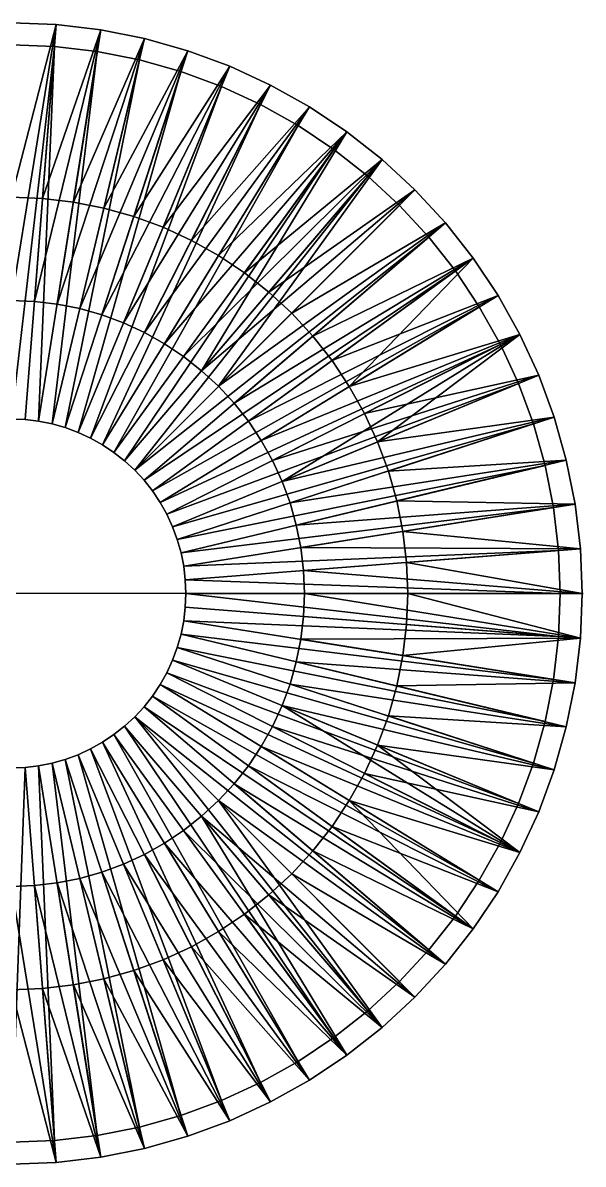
# Model space of a CAD drawing. Header units: inches. Extents: x 43.7 to 128, y -53.3 to 0.
# Drawn here: x 92.2 to 101.04, y -53.31 to -35.31 of the extents above; entities that cross this region are included whole.
import ezdxf

# ---------------------------------------------------------------- set-up
doc = ezdxf.new("R2010")
doc.units = ezdxf.units.IN
doc.header["$MEASUREMENT"] = 0
for name, color, linetype in [('TUBE2', 7, 'Continuous'), ('TUBE3', 7, 'Continuous'), ('TUBE4', 7, 'Continuous')]:
    doc.layers.add(name, color=color, linetype=linetype)

msp = doc.modelspace()

# ---------------------------------------------------------------- hatches: boundary and pattern name
at = {"layer": 'TUBE2', "extrusion": (0, 1, 0)}
h = msp.add_hatch(color=256, dxfattribs=at)
h.dxf.hatch_style = 1
h.paths.add_polyline_path([(-94.758, -1.614), (-94.758, 4.386), (-96.628, 5.02), (-96.628, 16.886), (-101.039, 16.886), (-101.039, 4.386), (-100.663, 4.386), (-100.663, -2.114), (-101.008, -2.114), (-101.008, -30.614), (-98.258, -30.614), (-98.258, -2.799)])
h.paths.add_polyline_path([(-82.991, 16.886), (-87.402, 16.886), (-87.402, 5.02), (-89.271, 4.386), (-89.271, -1.614), (-85.771, -2.799), (-85.771, -30.614), (-83.022, -30.614), (-83.022, -2.114), (-83.367, -2.114), (-83.367, 4.386), (-82.991, 4.386)])

# ---------------------------------------------------------------- linework, layer by layer
at = {"extrusion": (0, 1, 0), "elevation": -44.307}
msp.add_lwpolyline([(-96.628, 5.02), (-94.758, 4.386), (-94.758, -1.614), (-98.258, -2.799), (-98.258, -30.614), (-101.008, -30.614), (-101.008, -2.114), (-100.663, -2.114), (-100.663, 4.386), (-101.039, 4.386), (-101.039, 16.886), (-96.628, 16.886), (-96.628, 5.02)], dxfattribs=at)
at = {"layer": 'TUBE2', "extrusion": (0, 1, 0)}
for p, q in [((98.258, -44.307, -30.614), (85.771, -44.307, -30.614)), ((96.628, -44.307, 16.886), (87.402, -44.307, 16.886)), ((94.758, -44.307, 4.386), (89.271, -44.307, 4.386)), ((94.758, -44.307, -1.614), (89.271, -44.307, -1.614))]:
    msp.add_line(p, q, dxfattribs=at)

# ---------------------------------------------------------------- meshes
at = {"layer": 'TUBE2'}
mesh = msp.add_polyface(dxfattribs=at)
corners = [(92.701, -35.679, 6.386), (92.701, -35.679, -3.614), (92.022, -35.652, 6.386), (92.022, -35.652, -3.614), (93.376, -35.759, 6.386), (93.376, -35.759, -3.614), (94.042, -35.891, 6.386), (94.042, -35.891, -3.614), (94.696, -36.076, 6.386), (94.696, -36.076, -3.614), (95.334, -36.311, 6.386), (95.334, -36.311, -3.614), (92.022, -41.556, 4.386), (92.238, -41.565, 4.386), (92.452, -41.59, 4.386), (92.664, -41.632, 4.386), (92.872, -41.691, 4.386), (93.075, -41.766, 4.386), (93.271, -41.856, 4.386), (95.951, -36.596, 6.386), (93.459, -41.962, 4.386), (96.544, -36.928, 6.386), (93.639, -42.082, 4.386), (97.109, -37.305, 6.386), (93.808, -42.216, 4.386), (92.238, -41.565, -1.614), (92.022, -41.556, -1.614), (92.452, -41.59, -1.614), (92.664, -41.632, -1.614), (92.872, -41.691, -1.614), (93.075, -41.766, -1.614), (95.951, -36.596, -3.614), (93.271, -41.856, -1.614), (93.459, -41.962, -1.614), (93.639, -42.082, -1.614), (96.544, -36.928, -3.614), (93.808, -42.216, -1.614), (97.109, -37.305, -3.614)]
mesh.append_faces([[corners[k] for k in face] for face in [(0, 14, 4), (4, 15, 6), (6, 16, 8), (8, 17, 10), (10, 18, 19)]], dxfattribs={"vtx0": -1})
mesh.append_faces([[corners[k] for k in face] for face in [(0, 1, 2), (4, 5, 0), (6, 7, 4), (8, 9, 6), (10, 11, 8), (5, 27, 1), (7, 28, 5), (9, 29, 7), (11, 30, 9), (31, 32, 11)]], dxfattribs={"vtx1": -1})
mesh.append_faces([[corners[k] for k in face] for face in [(1, 3, 2), (5, 1, 0), (7, 5, 4), (9, 7, 6), (11, 9, 8), (12, 13, 0), (0, 2, 12), (0, 13, 14), (4, 14, 15), (6, 15, 16), (8, 16, 17), (10, 17, 18), (19, 18, 20), (21, 20, 22), (23, 22, 24), (1, 25, 26), (26, 3, 1), (27, 25, 1), (28, 27, 5), (29, 28, 7), (30, 29, 9), (32, 30, 11), (33, 32, 31), (34, 33, 35), (36, 34, 37)]], dxfattribs={"vtx2": -1})
mesh = msp.add_polyface(dxfattribs=at)
corners = [(95.951, -36.596, 6.386), (95.951, -36.596, -3.614), (95.334, -36.311, 6.386), (95.334, -36.311, -3.614), (96.544, -36.928, 6.386), (96.544, -36.928, -3.614), (97.109, -37.305, 6.386), (97.109, -37.305, -3.614), (97.643, -37.726, 6.386), (97.643, -37.726, -3.614), (98.142, -38.187, 6.386), (98.142, -38.187, -3.614), (98.603, -38.686, 6.386), (98.603, -38.686, -3.614), (99.024, -39.22, 6.386), (99.024, -39.22, -3.614), (99.401, -39.785, 6.386), (99.401, -39.785, -3.614), (99.733, -40.378, 6.386), (99.733, -40.378, -3.614), (100.018, -40.995, 6.386), (100.018, -40.995, -3.614), (93.459, -41.962, 4.386), (93.639, -42.082, 4.386), (93.808, -42.216, 4.386), (93.967, -42.362, 4.386), (94.114, -42.521, 4.386), (94.247, -42.69, 4.386), (94.367, -42.87, 4.386), (93.459, -41.962, -1.614), (93.639, -42.082, -1.614), (93.808, -42.216, -1.614), (93.967, -42.362, -1.614), (94.114, -42.521, -1.614), (94.247, -42.69, -1.614), (94.367, -42.87, -1.614)]
mesh.append_faces([[corners[k] for k in face] for face in [(0, 22, 4), (4, 23, 6), (6, 24, 8), (8, 25, 10)]], dxfattribs={"vtx0": -1})
mesh.append_faces([[corners[k] for k in face] for face in [(0, 1, 2), (4, 5, 0), (6, 7, 4), (8, 9, 6), (10, 11, 8), (12, 13, 10), (14, 15, 12), (16, 17, 14), (18, 19, 16), (20, 21, 18), (5, 29, 1), (7, 30, 5), (9, 31, 7), (11, 32, 9)]], dxfattribs={"vtx1": -1})
mesh.append_faces([[corners[k] for k in face] for face in [(1, 3, 2), (5, 1, 0), (7, 5, 4), (9, 7, 6), (11, 9, 8), (13, 11, 10), (15, 13, 12), (17, 15, 14), (19, 17, 16), (21, 19, 18), (8, 24, 25), (25, 26, 12), (12, 10, 25), (14, 12, 26), (16, 14, 27), (18, 16, 28), (32, 31, 9), (13, 33, 32), (32, 11, 13), (33, 13, 15), (34, 15, 17), (35, 17, 19)]], dxfattribs={"vtx2": -1})
mesh = msp.add_polyface(dxfattribs=at)
corners = [(100.253, -41.633, 6.386), (100.253, -41.633, -3.614), (100.018, -40.995, 6.386), (100.018, -40.995, -3.614), (100.438, -42.287, 6.386), (100.438, -42.287, -3.614), (100.57, -42.953, 6.386), (100.57, -42.953, -3.614), (100.65, -43.628, 6.386), (100.65, -43.628, -3.614), (100.677, -44.307, 6.386), (100.677, -44.307, -3.614), (94.114, -42.521, 4.386), (94.247, -42.69, 4.386), (99.024, -39.22, 6.386), (94.367, -42.87, 4.386), (99.401, -39.785, 6.386), (94.473, -43.058, 4.386), (99.733, -40.378, 6.386), (94.563, -43.255, 4.386), (94.638, -43.457, 4.386), (94.697, -43.665, 4.386), (94.739, -43.877, 4.386), (94.764, -44.091, 4.386), (94.773, -44.307, 4.386), (99.024, -39.22, -3.614), (94.247, -42.69, -1.614), (94.114, -42.521, -1.614), (99.401, -39.785, -3.614), (94.367, -42.87, -1.614), (99.733, -40.378, -3.614), (94.473, -43.058, -1.614), (94.563, -43.255, -1.614), (94.638, -43.457, -1.614), (94.697, -43.665, -1.614), (94.739, -43.877, -1.614), (94.764, -44.091, -1.614), (94.773, -44.307, -1.614)]
mesh.append_faces([[corners[k] for k in face] for face in [(0, 1, 2), (4, 5, 0), (6, 7, 4), (8, 9, 6), (10, 11, 8)]], dxfattribs={"vtx1": -1})
mesh.append_faces([[corners[k] for k in face] for face in [(1, 3, 2), (5, 1, 0), (7, 5, 4), (9, 7, 6), (11, 9, 8), (12, 13, 14), (13, 15, 16), (15, 17, 18), (17, 19, 2), (2, 18, 17), (19, 20, 0), (0, 2, 19), (20, 21, 4), (4, 0, 20), (21, 22, 6), (6, 4, 21), (22, 23, 8), (8, 6, 22), (23, 24, 10), (10, 8, 23), (25, 26, 27), (28, 29, 26), (30, 31, 29), (3, 32, 31), (31, 30, 3), (1, 33, 32), (32, 3, 1), (5, 34, 33), (33, 1, 5), (7, 35, 34), (34, 5, 7), (9, 36, 35), (35, 7, 9), (11, 37, 36), (36, 9, 11)]], dxfattribs={"vtx2": -1})
mesh = msp.add_polyface(dxfattribs=at)
corners = [(92.022, -41.556, 4.386), (92.022, -41.556, -1.614), (92.238, -41.565, 4.386), (92.238, -41.565, -1.614), (92.452, -41.59, 4.386), (92.452, -41.59, -1.614), (92.664, -41.632, 4.386), (92.664, -41.632, -1.614), (92.872, -41.691, 4.386), (92.872, -41.691, -1.614), (93.075, -41.766, 4.386), (93.075, -41.766, -1.614), (93.271, -41.856, 4.386), (93.271, -41.856, -1.614), (93.459, -41.962, 4.386), (93.459, -41.962, -1.614), (93.639, -42.082, 4.386), (93.639, -42.082, -1.614), (93.808, -42.216, 4.386), (93.808, -42.216, -1.614), (93.967, -42.362, 4.386), (93.967, -42.362, -1.614), (94.114, -42.521, 4.386), (94.114, -42.521, -1.614), (94.247, -42.69, 4.386), (94.247, -42.69, -1.614), (94.367, -42.87, 4.386), (94.367, -42.87, -1.614), (94.473, -43.058, 4.386), (94.473, -43.058, -1.614), (94.563, -43.255, 4.386), (94.563, -43.255, -1.614), (94.638, -43.457, 4.386), (94.638, -43.457, -1.614), (94.697, -43.665, 4.386), (94.697, -43.665, -1.614), (94.739, -43.877, 4.386), (94.739, -43.877, -1.614), (94.764, -44.091, 4.386), (94.764, -44.091, -1.614), (94.773, -44.307, 4.386), (94.773, -44.307, -1.614)]
mesh.append_faces([[corners[k] for k in face] for face in [(0, 1, 2), (2, 3, 4), (4, 5, 6), (6, 7, 8), (8, 9, 10), (10, 11, 12), (12, 13, 14), (14, 15, 16), (16, 17, 18), (18, 19, 20), (20, 21, 22), (22, 23, 24), (24, 25, 26), (26, 27, 28), (28, 29, 30), (30, 31, 32), (32, 33, 34), (34, 35, 36), (36, 37, 38), (38, 39, 40)]], dxfattribs={"vtx1": -1})
mesh.append_faces([[corners[k] for k in face] for face in [(1, 3, 2), (3, 5, 4), (5, 7, 6), (7, 9, 8), (9, 11, 10), (11, 13, 12), (13, 15, 14), (15, 17, 16), (17, 19, 18), (19, 21, 20), (21, 23, 22), (23, 25, 24), (25, 27, 26), (27, 29, 28), (29, 31, 30), (31, 33, 32), (33, 35, 34), (35, 37, 36), (37, 39, 38), (39, 41, 40)]], dxfattribs={"vtx2": -1})
mesh = msp.add_polyface(dxfattribs=at)
corners = [(94.773, -44.307, 4.386), (94.773, -44.307, -1.614), (94.764, -44.523, 4.386), (94.764, -44.523, -1.614), (94.739, -44.738, 4.386), (94.739, -44.738, -1.614), (94.697, -44.949, 4.386), (94.697, -44.949, -1.614), (94.638, -45.157, 4.386), (94.638, -45.157, -1.614), (94.563, -45.36, 4.386), (94.563, -45.36, -1.614), (94.473, -45.556, 4.386), (94.473, -45.556, -1.614), (94.367, -45.744, 4.386), (94.367, -45.744, -1.614), (94.247, -45.924, 4.386), (94.247, -45.924, -1.614), (94.114, -46.094, 4.386), (94.114, -46.094, -1.614), (93.967, -46.252, 4.386), (93.967, -46.252, -1.614), (93.808, -46.399, 4.386), (93.808, -46.399, -1.614), (93.639, -46.533, 4.386), (93.639, -46.533, -1.614), (93.459, -46.653, 4.386), (93.459, -46.653, -1.614), (93.271, -46.758, 4.386), (93.271, -46.758, -1.614), (93.075, -46.849, 4.386), (93.075, -46.849, -1.614), (92.872, -46.923, 4.386), (92.872, -46.923, -1.614), (92.664, -46.982, 4.386), (92.664, -46.982, -1.614), (92.452, -47.024, 4.386), (92.452, -47.024, -1.614), (92.238, -47.05, 4.386), (92.238, -47.05, -1.614), (92.022, -47.058, 4.386), (92.022, -47.058, -1.614)]
mesh.append_faces([[corners[k] for k in face] for face in [(0, 1, 2), (2, 3, 4), (4, 5, 6), (6, 7, 8), (8, 9, 10), (10, 11, 12), (12, 13, 14), (14, 15, 16), (16, 17, 18), (18, 19, 20), (20, 21, 22), (22, 23, 24), (24, 25, 26), (26, 27, 28), (28, 29, 30), (30, 31, 32), (32, 33, 34), (34, 35, 36), (36, 37, 38), (38, 39, 40)]], dxfattribs={"vtx1": -1})
mesh.append_faces([[corners[k] for k in face] for face in [(1, 3, 2), (3, 5, 4), (5, 7, 6), (7, 9, 8), (9, 11, 10), (11, 13, 12), (13, 15, 14), (15, 17, 16), (17, 19, 18), (19, 21, 20), (21, 23, 22), (23, 25, 24), (25, 27, 26), (27, 29, 28), (29, 31, 30), (31, 33, 32), (33, 35, 34), (35, 37, 36), (37, 39, 38), (39, 41, 40)]], dxfattribs={"vtx2": -1})
mesh = msp.add_polyface(dxfattribs=at)
corners = [(100.65, -44.986, 6.386), (100.65, -44.986, -3.614), (100.677, -44.307, 6.386), (100.677, -44.307, -3.614), (100.57, -45.661, 6.386), (100.57, -45.661, -3.614), (100.438, -46.328, 6.386), (100.438, -46.328, -3.614), (100.253, -46.982, 6.386), (100.253, -46.982, -3.614), (100.018, -47.619, 6.386), (100.018, -47.619, -3.614), (94.773, -44.307, 4.386), (94.764, -44.523, 4.386), (94.739, -44.738, 4.386), (94.697, -44.949, 4.386), (94.638, -45.157, 4.386), (94.563, -45.36, 4.386), (94.473, -45.556, 4.386), (99.733, -48.236, 6.386), (94.367, -45.744, 4.386), (99.401, -48.829, 6.386), (94.247, -45.924, 4.386), (99.024, -49.394, 6.386), (94.114, -46.094, 4.386), (94.764, -44.523, -1.614), (94.773, -44.307, -1.614), (94.739, -44.738, -1.614), (94.697, -44.949, -1.614), (94.638, -45.157, -1.614), (94.563, -45.36, -1.614), (99.733, -48.236, -3.614), (94.473, -45.556, -1.614), (94.367, -45.744, -1.614), (94.247, -45.924, -1.614), (99.401, -48.829, -3.614), (94.114, -46.094, -1.614), (99.024, -49.394, -3.614)]
mesh.append_faces([[corners[k] for k in face] for face in [(0, 14, 4), (4, 15, 6), (6, 16, 8), (8, 17, 10), (10, 18, 19)]], dxfattribs={"vtx0": -1})
mesh.append_faces([[corners[k] for k in face] for face in [(0, 1, 2), (4, 5, 0), (6, 7, 4), (8, 9, 6), (10, 11, 8), (5, 27, 1), (7, 28, 5), (9, 29, 7), (11, 30, 9), (31, 32, 11)]], dxfattribs={"vtx1": -1})
mesh.append_faces([[corners[k] for k in face] for face in [(1, 3, 2), (5, 1, 0), (7, 5, 4), (9, 7, 6), (11, 9, 8), (12, 13, 0), (0, 2, 12), (0, 13, 14), (4, 14, 15), (6, 15, 16), (8, 16, 17), (10, 17, 18), (19, 18, 20), (21, 20, 22), (23, 22, 24), (1, 25, 26), (26, 3, 1), (27, 25, 1), (28, 27, 5), (29, 28, 7), (30, 29, 9), (32, 30, 11), (33, 32, 31), (34, 33, 35), (36, 34, 37)]], dxfattribs={"vtx2": -1})
mesh = msp.add_polyface(dxfattribs=at)
corners = [(99.733, -48.236, 6.386), (99.733, -48.236, -3.614), (100.018, -47.619, 6.386), (100.018, -47.619, -3.614), (99.401, -48.829, 6.386), (99.401, -48.829, -3.614), (99.024, -49.394, 6.386), (99.024, -49.394, -3.614), (98.603, -49.928, 6.386), (98.603, -49.928, -3.614), (98.142, -50.427, 6.386), (98.142, -50.427, -3.614), (97.643, -50.888, 6.386), (97.643, -50.888, -3.614), (97.109, -51.309, 6.386), (97.109, -51.309, -3.614), (96.544, -51.687, 6.386), (96.544, -51.687, -3.614), (95.951, -52.019, 6.386), (95.951, -52.019, -3.614), (95.334, -52.303, 6.386), (95.334, -52.303, -3.614), (94.367, -45.744, 4.386), (94.247, -45.924, 4.386), (94.114, -46.094, 4.386), (93.967, -46.252, 4.386), (93.808, -46.399, 4.386), (93.639, -46.533, 4.386), (93.459, -46.653, 4.386), (94.367, -45.744, -1.614), (94.247, -45.924, -1.614), (94.114, -46.094, -1.614), (93.967, -46.252, -1.614), (93.808, -46.399, -1.614), (93.639, -46.533, -1.614), (93.459, -46.653, -1.614)]
mesh.append_faces([[corners[k] for k in face] for face in [(0, 22, 4), (4, 23, 6), (6, 24, 8), (8, 25, 10), (13, 32, 11), (15, 33, 13), (17, 34, 15), (19, 35, 17)]], dxfattribs={"vtx0": -1})
mesh.append_faces([[corners[k] for k in face] for face in [(0, 1, 2), (4, 5, 0), (6, 7, 4), (8, 9, 6), (10, 11, 8), (12, 13, 10), (14, 15, 12), (16, 17, 14), (18, 19, 16), (20, 21, 18), (10, 25, 12), (12, 26, 14), (14, 27, 16), (16, 28, 18), (5, 29, 1), (7, 30, 5), (9, 31, 7), (11, 32, 9)]], dxfattribs={"vtx1": -1})
mesh.append_faces([[corners[k] for k in face] for face in [(1, 3, 2), (5, 1, 0), (7, 5, 4), (9, 7, 6), (11, 9, 8), (13, 11, 10), (15, 13, 12), (17, 15, 14), (19, 17, 16), (21, 19, 18), (8, 24, 25), (25, 26, 12), (32, 31, 9), (13, 33, 32)]], dxfattribs={"vtx2": -1})
mesh = msp.add_polyface(dxfattribs=at)
corners = [(94.696, -52.539, 6.386), (94.696, -52.539, -3.614), (95.334, -52.303, 6.386), (95.334, -52.303, -3.614), (94.042, -52.723, 6.386), (94.042, -52.723, -3.614), (93.376, -52.856, 6.386), (93.376, -52.856, -3.614), (92.701, -52.935, 6.386), (92.701, -52.935, -3.614), (92.022, -52.962, 6.386), (92.022, -52.962, -3.614), (93.808, -46.399, 4.386), (93.639, -46.533, 4.386), (97.109, -51.309, 6.386), (93.459, -46.653, 4.386), (96.544, -51.687, 6.386), (93.271, -46.758, 4.386), (95.951, -52.019, 6.386), (93.075, -46.849, 4.386), (92.872, -46.923, 4.386), (92.664, -46.982, 4.386), (92.452, -47.024, 4.386), (92.238, -47.05, 4.386), (92.022, -47.058, 4.386), (97.109, -51.309, -3.614), (93.639, -46.533, -1.614), (93.808, -46.399, -1.614), (96.544, -51.687, -3.614), (93.459, -46.653, -1.614), (95.951, -52.019, -3.614), (93.271, -46.758, -1.614), (93.075, -46.849, -1.614), (92.872, -46.923, -1.614), (92.664, -46.982, -1.614), (92.452, -47.024, -1.614), (92.238, -47.05, -1.614), (92.022, -47.058, -1.614)]
mesh.append_faces([[corners[k] for k in face] for face in [(3, 31, 30), (1, 32, 3), (5, 33, 1), (7, 34, 5), (9, 35, 7), (11, 36, 9)]], dxfattribs={"vtx0": -1})
mesh.append_faces([[corners[k] for k in face] for face in [(0, 1, 2), (4, 5, 0), (6, 7, 4), (8, 9, 6), (10, 11, 8), (18, 17, 2), (2, 19, 0), (0, 20, 4), (4, 21, 6), (6, 22, 8), (8, 23, 10)]], dxfattribs={"vtx1": -1})
mesh.append_faces([[corners[k] for k in face] for face in [(1, 3, 2), (5, 1, 0), (7, 5, 4), (9, 7, 6), (11, 9, 8), (12, 13, 14), (13, 15, 16), (15, 17, 18), (17, 19, 2), (19, 20, 0), (20, 21, 4), (21, 22, 6), (22, 23, 8), (23, 24, 10), (25, 26, 27), (28, 29, 26), (30, 31, 29), (3, 32, 31), (1, 33, 32), (5, 34, 33), (7, 35, 34), (9, 36, 35), (11, 37, 36)]], dxfattribs={"vtx2": -1})
at = {"layer": 'TUBE3'}
mesh = msp.add_polyface(dxfattribs=at)
corners = [(92.728, -35.335, 16.886), (92.728, -35.335, 4.386), (92.022, -35.307, 16.886), (92.022, -35.307, 4.386), (93.43, -35.418, 16.886), (93.43, -35.418, 4.386), (94.123, -35.556, 16.886), (94.123, -35.556, 4.386), (94.803, -35.748, 16.886), (94.803, -35.748, 4.386), (95.466, -35.992, 4.386), (92.022, -39.687, 16.886), (92.022, -39.687, 4.386), (92.384, -39.701, 16.886), (92.384, -39.701, 4.386), (92.745, -39.744, 16.886), (92.745, -39.744, 4.386), (93.1, -39.815, 16.886), (93.1, -39.815, 4.386), (93.45, -39.913, 16.886), (93.45, -39.913, 4.386), (93.79, -40.039, 16.886), (95.466, -35.992, 16.886), (94.119, -40.191, 16.886), (96.108, -36.288, 16.886), (93.79, -40.039, 4.386), (96.108, -36.288, 4.386), (94.119, -40.191, 4.386)]
mesh.append_faces([[corners[k] for k in face] for face in [(0, 1, 2), (4, 5, 0), (6, 7, 4), (8, 9, 6), (11, 12, 13), (13, 14, 15), (15, 16, 17), (17, 18, 19), (19, 20, 21)]], dxfattribs={"vtx1": -1})
mesh.append_faces([[corners[k] for k in face] for face in [(1, 3, 2), (5, 1, 0), (7, 5, 4), (9, 7, 6), (10, 9, 8), (12, 14, 13), (14, 16, 15), (16, 18, 17), (18, 20, 19), (11, 13, 0), (0, 2, 11), (13, 15, 4), (4, 0, 13), (15, 17, 6), (6, 4, 15), (17, 19, 8), (8, 6, 17), (19, 21, 22), (22, 8, 19), (21, 23, 24), (1, 14, 12), (12, 3, 1), (5, 16, 14), (14, 1, 5), (7, 18, 16), (16, 5, 7), (9, 20, 18), (18, 7, 9), (10, 25, 20), (20, 9, 10), (26, 27, 25)]], dxfattribs={"vtx2": -1})
mesh = msp.add_polyface(dxfattribs=at)
corners = [(95.466, -35.992, 16.886), (95.466, -35.992, 4.386), (94.803, -35.748, 16.886), (96.108, -36.288, 16.886), (96.108, -36.288, 4.386), (96.724, -36.633, 16.886), (96.724, -36.633, 4.386), (97.312, -37.026, 16.886), (97.312, -37.026, 4.386), (97.867, -37.464, 16.886), (97.867, -37.464, 4.386), (98.386, -37.943, 16.886), (98.386, -37.943, 4.386), (98.866, -38.462, 16.886), (98.866, -38.462, 4.386), (99.303, -39.017, 16.886), (99.303, -39.017, 4.386), (99.696, -39.605, 16.886), (99.696, -39.605, 4.386), (100.041, -40.221, 4.386), (93.79, -40.039, 16.886), (94.119, -40.191, 16.886), (94.436, -40.368, 16.886), (94.738, -40.569, 16.886), (95.022, -40.794, 16.886), (95.289, -41.04, 16.886), (95.535, -41.307, 16.886), (93.79, -40.039, 4.386), (94.436, -40.368, 4.386), (94.119, -40.191, 4.386), (94.738, -40.569, 4.386), (95.022, -40.794, 4.386), (95.289, -41.04, 4.386), (95.535, -41.307, 4.386)]
mesh.append_faces([[corners[k] for k in face] for face in [(0, 1, 2), (3, 4, 0), (5, 6, 3), (7, 8, 5), (9, 10, 7), (11, 12, 9), (13, 14, 11), (15, 16, 13), (17, 18, 15), (10, 31, 8), (12, 32, 10)]], dxfattribs={"vtx1": -1})
mesh.append_faces([[corners[k] for k in face] for face in [(4, 1, 0), (6, 4, 3), (8, 6, 5), (10, 8, 7), (12, 10, 9), (14, 12, 11), (16, 14, 13), (18, 16, 15), (19, 18, 17), (3, 0, 20), (21, 22, 5), (5, 3, 21), (22, 23, 7), (7, 5, 22), (23, 24, 9), (9, 7, 23), (24, 25, 11), (11, 9, 24), (13, 11, 25), (15, 13, 26), (27, 1, 4), (6, 28, 29), (29, 4, 6), (8, 30, 28), (28, 6, 8), (31, 30, 8), (32, 31, 10), (32, 12, 14), (33, 14, 16)]], dxfattribs={"vtx2": -1})
mesh = msp.add_polyface(dxfattribs=at)
corners = [(93.45, -39.913, 4.386), (93.79, -40.039, 4.386), (93.79, -40.039, 16.886), (94.119, -40.191, 16.886), (94.119, -40.191, 4.386), (94.436, -40.368, 16.886), (94.436, -40.368, 4.386), (94.738, -40.569, 16.886), (94.738, -40.569, 4.386), (95.022, -40.794, 4.386), (95.022, -40.794, 16.886), (95.289, -41.04, 16.886), (95.289, -41.04, 4.386), (95.535, -41.307, 16.886), (95.535, -41.307, 4.386), (95.76, -41.591, 16.886), (95.76, -41.591, 4.386), (95.961, -41.893, 16.886), (95.961, -41.893, 4.386), (96.139, -42.21, 16.886), (96.139, -42.21, 4.386), (96.29, -42.539, 16.886), (96.29, -42.539, 4.386), (96.416, -42.879, 16.886), (96.416, -42.879, 4.386), (96.514, -43.229, 16.886), (96.514, -43.229, 4.386), (96.585, -43.584, 16.886), (96.585, -43.584, 4.386), (96.628, -43.945, 16.886), (96.628, -43.945, 4.386), (96.642, -44.307, 16.886), (96.642, -44.307, 4.386), (98.866, -38.462, 16.886), (99.303, -39.017, 16.886), (99.696, -39.605, 16.886), (100.041, -40.221, 16.886), (98.866, -38.462, 4.386), (99.303, -39.017, 4.386), (99.696, -39.605, 4.386), (100.041, -40.221, 4.386)]
mesh.append_faces([[corners[k] for k in face] for face in [(7, 9, 10)]], dxfattribs={"vtx0": -1})
mesh.append_faces([[corners[k] for k in face] for face in [(2, 1, 3), (3, 4, 5), (5, 6, 7), (10, 9, 11), (11, 12, 13), (13, 14, 15), (15, 16, 17), (17, 18, 19), (19, 20, 21), (21, 22, 23), (23, 24, 25), (25, 26, 27), (27, 28, 29), (29, 30, 31)]], dxfattribs={"vtx1": -1})
mesh.append_faces([[corners[k] for k in face] for face in [(0, 1, 2), (1, 4, 3), (4, 6, 5), (6, 8, 7), (7, 8, 9), (9, 12, 11), (12, 14, 13), (14, 16, 15), (16, 18, 17), (18, 20, 19), (20, 22, 21), (22, 24, 23), (24, 26, 25), (26, 28, 27), (28, 30, 29), (30, 32, 31), (11, 13, 33), (13, 15, 34), (15, 17, 35), (17, 19, 36), (37, 14, 12), (38, 16, 14), (39, 18, 16), (40, 20, 18), (22, 20, 40)]], dxfattribs={"vtx2": -1})
mesh = msp.add_polyface(dxfattribs=at)
corners = [(100.041, -40.221, 16.886), (100.041, -40.221, 4.386), (99.696, -39.605, 16.886), (100.337, -40.863, 16.886), (100.337, -40.863, 4.386), (100.581, -41.526, 16.886), (100.581, -41.526, 4.386), (100.773, -42.206, 16.886), (100.773, -42.206, 4.386), (100.911, -42.899, 16.886), (100.911, -42.899, 4.386), (100.994, -43.601, 16.886), (100.994, -43.601, 4.386), (101.022, -44.307, 16.886), (101.022, -44.307, 4.386), (99.303, -39.017, 16.886), (95.76, -41.591, 16.886), (95.961, -41.893, 16.886), (96.139, -42.21, 16.886), (96.29, -42.539, 16.886), (96.416, -42.879, 16.886), (96.514, -43.229, 16.886), (96.585, -43.584, 16.886), (96.628, -43.945, 16.886), (96.642, -44.307, 16.886), (95.76, -41.591, 4.386), (99.303, -39.017, 4.386), (99.696, -39.605, 4.386), (95.961, -41.893, 4.386), (96.29, -42.539, 4.386), (96.416, -42.879, 4.386), (96.514, -43.229, 4.386), (96.585, -43.584, 4.386), (96.628, -43.945, 4.386), (96.642, -44.307, 4.386)]
mesh.append_faces([[corners[k] for k in face] for face in [(0, 1, 2), (3, 4, 0), (5, 6, 3), (7, 8, 5), (9, 10, 7), (11, 12, 9), (13, 14, 11), (4, 29, 1)]], dxfattribs={"vtx1": -1})
mesh.append_faces([[corners[k] for k in face] for face in [(4, 1, 0), (6, 4, 3), (8, 6, 5), (10, 8, 7), (12, 10, 9), (14, 12, 11), (2, 15, 16), (0, 2, 17), (18, 19, 3), (3, 0, 18), (19, 20, 5), (5, 3, 19), (20, 21, 7), (7, 5, 20), (21, 22, 9), (9, 7, 21), (22, 23, 11), (11, 9, 22), (23, 24, 13), (13, 11, 23), (25, 26, 27), (28, 27, 1), (6, 30, 29), (29, 4, 6), (8, 31, 30), (30, 6, 8), (10, 32, 31), (31, 8, 10), (12, 33, 32), (32, 10, 12), (14, 34, 33), (33, 12, 14)]], dxfattribs={"vtx2": -1})
mesh = msp.add_polyface(dxfattribs=at)
corners = [(96.642, -44.307, 16.886), (96.642, -44.307, 4.386), (96.628, -44.67, 16.886), (96.628, -44.67, 4.386), (96.585, -45.03, 16.886), (96.585, -45.03, 4.386), (96.514, -45.386, 16.886), (96.514, -45.386, 4.386), (96.416, -45.735, 16.886), (96.416, -45.735, 4.386), (96.29, -46.075, 16.886), (96.29, -46.075, 4.386), (96.139, -46.405, 16.886), (96.139, -46.405, 4.386), (95.961, -46.721, 16.886), (95.961, -46.721, 4.386), (95.76, -47.023, 16.886), (95.76, -47.023, 4.386), (95.535, -47.308, 16.886), (95.535, -47.308, 4.386), (95.289, -47.574, 16.886), (95.289, -47.574, 4.386), (95.022, -47.821, 16.886), (95.022, -47.821, 4.386), (94.738, -48.045, 4.386), (94.738, -48.045, 16.886), (94.436, -48.247, 16.886), (94.436, -48.247, 4.386), (94.119, -48.424, 16.886), (94.119, -48.424, 4.386), (93.79, -48.576, 16.886), (93.79, -48.576, 4.386), (93.45, -48.701, 16.886), (100.041, -48.393, 16.886), (99.696, -49.01, 16.886), (99.303, -49.597, 16.886), (98.866, -50.152, 16.886), (100.041, -48.393, 4.386), (99.696, -49.01, 4.386), (99.303, -49.597, 4.386), (98.866, -50.152, 4.386)]
mesh.append_faces([[corners[k] for k in face] for face in [(22, 24, 25)]], dxfattribs={"vtx0": -1})
mesh.append_faces([[corners[k] for k in face] for face in [(0, 1, 2), (2, 3, 4), (4, 5, 6), (6, 7, 8), (8, 9, 10), (10, 11, 12), (12, 13, 14), (14, 15, 16), (16, 17, 18), (18, 19, 20), (20, 21, 22), (25, 24, 26), (26, 27, 28), (28, 29, 30), (30, 31, 32)]], dxfattribs={"vtx1": -1})
mesh.append_faces([[corners[k] for k in face] for face in [(1, 3, 2), (3, 5, 4), (5, 7, 6), (7, 9, 8), (9, 11, 10), (11, 13, 12), (13, 15, 14), (15, 17, 16), (17, 19, 18), (19, 21, 20), (21, 23, 22), (22, 23, 24), (24, 27, 26), (27, 29, 28), (29, 31, 30), (33, 12, 14), (34, 14, 16), (35, 16, 18), (36, 18, 20), (37, 13, 11), (15, 13, 37), (17, 15, 38), (19, 17, 39), (21, 19, 40)]], dxfattribs={"vtx2": -1})
mesh = msp.add_polyface(dxfattribs=at)
corners = [(100.994, -45.013, 16.886), (100.994, -45.013, 4.386), (101.022, -44.307, 16.886), (101.022, -44.307, 4.386), (100.911, -45.715, 16.886), (100.911, -45.715, 4.386), (100.773, -46.408, 16.886), (100.773, -46.408, 4.386), (100.581, -47.088, 16.886), (100.581, -47.088, 4.386), (100.337, -47.751, 16.886), (100.337, -47.751, 4.386), (100.041, -48.393, 16.886), (100.041, -48.393, 4.386), (99.696, -49.01, 4.386), (96.642, -44.307, 16.886), (96.628, -44.67, 16.886), (96.585, -45.03, 16.886), (96.514, -45.386, 16.886), (96.416, -45.735, 16.886), (96.29, -46.075, 16.886), (96.139, -46.405, 16.886), (95.961, -46.721, 16.886), (99.696, -49.01, 16.886), (95.76, -47.023, 16.886), (99.303, -49.597, 16.886), (96.628, -44.67, 4.386), (96.642, -44.307, 4.386), (96.585, -45.03, 4.386), (96.514, -45.386, 4.386), (96.416, -45.735, 4.386), (96.29, -46.075, 4.386), (95.961, -46.721, 4.386), (99.303, -49.597, 4.386), (95.76, -47.023, 4.386)]
mesh.append_faces([[corners[k] for k in face] for face in [(0, 17, 4), (4, 18, 6), (6, 19, 8), (8, 20, 10), (10, 21, 12), (12, 22, 23), (23, 24, 25), (13, 31, 11)]], dxfattribs={"vtx0": -1})
mesh.append_faces([[corners[k] for k in face] for face in [(0, 1, 2), (4, 5, 0), (6, 7, 4), (8, 9, 6), (10, 11, 8), (12, 13, 10), (5, 28, 1), (7, 29, 5), (9, 30, 7), (11, 31, 9), (14, 32, 13), (33, 34, 14)]], dxfattribs={"vtx1": -1})
mesh.append_faces([[corners[k] for k in face] for face in [(1, 3, 2), (5, 1, 0), (7, 5, 4), (9, 7, 6), (11, 9, 8), (13, 11, 10), (14, 13, 12), (15, 16, 0), (0, 2, 15), (0, 16, 17), (4, 17, 18), (6, 18, 19), (8, 19, 20), (10, 20, 21), (1, 26, 27), (27, 3, 1), (28, 26, 1), (29, 28, 5), (30, 29, 7), (31, 30, 9)]], dxfattribs={"vtx2": -1})
mesh = msp.add_polyface(dxfattribs=at)
corners = [(99.696, -49.01, 16.886), (99.696, -49.01, 4.386), (100.041, -48.393, 16.886), (99.303, -49.597, 16.886), (99.303, -49.597, 4.386), (98.866, -50.152, 16.886), (98.866, -50.152, 4.386), (98.386, -50.671, 16.886), (98.386, -50.671, 4.386), (97.867, -51.151, 16.886), (97.867, -51.151, 4.386), (97.312, -51.588, 16.886), (97.312, -51.588, 4.386), (96.724, -51.981, 16.886), (96.724, -51.981, 4.386), (96.108, -52.326, 16.886), (96.108, -52.326, 4.386), (95.466, -52.622, 16.886), (95.466, -52.622, 4.386), (94.803, -52.867, 4.386), (95.535, -47.308, 16.886), (95.289, -47.574, 16.886), (95.022, -47.821, 16.886), (94.738, -48.045, 16.886), (94.436, -48.247, 16.886), (94.119, -48.424, 16.886), (93.79, -48.576, 16.886), (95.535, -47.308, 4.386), (95.289, -47.574, 4.386), (95.022, -47.821, 4.386), (94.738, -48.045, 4.386), (94.436, -48.247, 4.386), (94.119, -48.424, 4.386), (93.79, -48.576, 4.386)]
mesh.append_faces([[corners[k] for k in face] for face in [(3, 20, 5), (5, 21, 7), (7, 22, 9), (9, 23, 11), (11, 24, 13), (13, 25, 15), (15, 26, 17), (10, 28, 8), (12, 29, 10)]], dxfattribs={"vtx0": -1})
mesh.append_faces([[corners[k] for k in face] for face in [(0, 1, 2), (3, 4, 0), (5, 6, 3), (7, 8, 5), (9, 10, 7), (11, 12, 9), (13, 14, 11), (15, 16, 13), (17, 18, 15), (6, 27, 4), (8, 28, 6), (14, 31, 12), (16, 32, 14), (18, 33, 16)]], dxfattribs={"vtx1": -1})
mesh.append_faces([[corners[k] for k in face] for face in [(4, 1, 0), (6, 4, 3), (8, 6, 5), (10, 8, 7), (12, 10, 9), (14, 12, 11), (16, 14, 13), (18, 16, 15), (19, 18, 17), (7, 21, 22), (9, 22, 23), (11, 23, 24), (13, 24, 25), (10, 29, 28), (12, 30, 29), (31, 30, 12), (32, 31, 14)]], dxfattribs={"vtx2": -1})
mesh = msp.add_polyface(dxfattribs=at)
corners = [(94.803, -52.867, 16.886), (94.803, -52.867, 4.386), (95.466, -52.622, 16.886), (94.123, -53.059, 16.886), (94.123, -53.059, 4.386), (93.43, -53.196, 16.886), (93.43, -53.196, 4.386), (92.728, -53.279, 16.886), (92.728, -53.279, 4.386), (92.022, -53.307, 16.886), (92.022, -53.307, 4.386), (93.79, -48.576, 4.386), (93.45, -48.701, 4.386), (93.45, -48.701, 16.886), (93.1, -48.8, 16.886), (93.1, -48.8, 4.386), (92.745, -48.871, 16.886), (92.745, -48.871, 4.386), (92.384, -48.913, 16.886), (92.384, -48.913, 4.386), (92.022, -48.927, 16.886), (92.022, -48.927, 4.386), (96.108, -52.326, 16.886), (94.119, -48.424, 16.886), (93.79, -48.576, 16.886), (94.119, -48.424, 4.386), (96.108, -52.326, 4.386), (95.466, -52.622, 4.386)]
mesh.append_faces([[corners[k] for k in face] for face in [(2, 13, 0), (0, 14, 3), (3, 16, 5), (5, 18, 7), (7, 20, 9)]], dxfattribs={"vtx0": -1})
mesh.append_faces([[corners[k] for k in face] for face in [(0, 1, 2), (3, 4, 0), (5, 6, 3), (7, 8, 5), (9, 10, 7), (13, 12, 14), (14, 15, 16), (16, 17, 18), (18, 19, 20), (1, 12, 27), (4, 15, 1), (6, 17, 4), (8, 19, 6), (10, 21, 8)]], dxfattribs={"vtx1": -1})
mesh.append_faces([[corners[k] for k in face] for face in [(4, 1, 0), (6, 4, 3), (8, 6, 5), (10, 8, 7), (11, 12, 13), (12, 15, 14), (15, 17, 16), (17, 19, 18), (19, 21, 20), (22, 23, 24), (2, 24, 13), (0, 13, 14), (3, 14, 16), (5, 16, 18), (7, 18, 20), (11, 25, 26), (12, 11, 27), (15, 12, 1), (17, 15, 4), (19, 17, 6), (21, 19, 8)]], dxfattribs={"vtx2": -1})
at = {"layer": 'TUBE4'}
mesh = msp.add_polyface(dxfattribs=at)
corners = [(92.728, -35.335, -2.114), (92.728, -35.335, -30.614), (92.022, -35.307, -2.114), (92.022, -35.307, -30.614), (93.43, -35.418, -2.114), (93.43, -35.418, -30.614), (94.123, -35.556, -2.114), (94.123, -35.556, -30.614), (94.803, -35.748, -2.114), (94.803, -35.748, -30.614), (92.022, -38.057, -2.114), (92.022, -38.057, -30.614), (92.512, -38.076, -2.114), (92.512, -38.076, -30.614), (93, -38.134, -2.114), (93, -38.134, -30.614), (93.481, -38.229, -2.114), (93.481, -38.229, -30.614), (93.953, -38.363, -2.114), (93.953, -38.363, -30.614), (94.414, -38.532, -2.114), (94.414, -38.532, -30.614), (94.86, -38.738, -2.114), (94.86, -38.738, -30.614), (95.466, -35.992, -2.114), (95.466, -35.992, -30.614)]
mesh.append_faces([[corners[k] for k in face] for face in [(0, 1, 2), (4, 5, 0), (6, 7, 4), (8, 9, 6), (10, 11, 12), (12, 13, 14), (14, 15, 16), (16, 17, 18), (18, 19, 20), (20, 21, 22)]], dxfattribs={"vtx1": -1})
mesh.append_faces([[corners[k] for k in face] for face in [(1, 3, 2), (5, 1, 0), (7, 5, 4), (9, 7, 6), (11, 13, 12), (13, 15, 14), (15, 17, 16), (17, 19, 18), (19, 21, 20), (21, 23, 22), (10, 12, 0), (0, 2, 10), (12, 14, 4), (4, 0, 12), (14, 16, 6), (6, 4, 14), (16, 18, 8), (8, 6, 16), (18, 20, 24), (24, 8, 18), (1, 13, 11), (11, 3, 1), (5, 15, 13), (13, 1, 5), (7, 17, 15), (15, 5, 7), (9, 19, 17), (17, 7, 9), (25, 21, 19), (19, 9, 25)]], dxfattribs={"vtx2": -1})
mesh = msp.add_polyface(dxfattribs=at)
corners = [(95.466, -35.992, -2.114), (95.466, -35.992, -30.614), (94.803, -35.748, -2.114), (94.803, -35.748, -30.614), (96.108, -36.288, -2.114), (96.108, -36.288, -30.614), (96.724, -36.633, -2.114), (96.724, -36.633, -30.614), (97.312, -37.026, -2.114), (97.312, -37.026, -30.614), (97.867, -37.464, -2.114), (97.867, -37.464, -30.614), (98.386, -37.943, -2.114), (98.386, -37.943, -30.614), (98.866, -38.462, -2.114), (98.866, -38.462, -30.614), (99.303, -39.017, -2.114), (99.303, -39.017, -30.614), (94.86, -38.738, -2.114), (94.86, -38.738, -30.614), (95.288, -38.978, -2.114), (95.288, -38.978, -30.614), (95.696, -39.25, -2.114), (94.414, -38.532, -2.114), (96.081, -39.554, -2.114), (96.442, -39.887, -2.114), (94.414, -38.532, -30.614), (95.696, -39.25, -30.614), (96.081, -39.554, -30.614), (96.442, -39.887, -30.614)]
mesh.append_faces([[corners[k] for k in face] for face in [(0, 1, 2), (4, 5, 0), (6, 7, 4), (8, 9, 6), (10, 11, 8), (12, 13, 10), (14, 15, 12), (16, 17, 14), (18, 19, 20), (20, 21, 22)]], dxfattribs={"vtx1": -1})
mesh.append_faces([[corners[k] for k in face] for face in [(1, 3, 2), (5, 1, 0), (7, 5, 4), (9, 7, 6), (11, 9, 8), (13, 11, 10), (15, 13, 12), (17, 15, 14), (19, 21, 20), (23, 18, 4), (4, 0, 23), (18, 20, 6), (6, 4, 18), (20, 22, 8), (8, 6, 20), (22, 24, 10), (10, 8, 22), (12, 10, 24), (14, 12, 25), (5, 19, 26), (26, 1, 5), (7, 21, 19), (19, 5, 7), (9, 27, 21), (21, 7, 9), (11, 28, 27), (27, 9, 11), (13, 29, 28), (28, 11, 13), (29, 13, 15)]], dxfattribs={"vtx2": -1})
mesh = msp.add_polyface(dxfattribs=at)
corners = [(95.288, -38.978, -30.614), (95.696, -39.25, -30.614), (95.696, -39.25, -2.114), (96.081, -39.554, -2.114), (96.081, -39.554, -30.614), (96.442, -39.887, -2.114), (96.442, -39.887, -30.614), (96.775, -40.248, -2.114), (96.775, -40.248, -30.614), (97.079, -40.633, -2.114), (97.079, -40.633, -30.614), (97.351, -41.041, -2.114), (97.351, -41.041, -30.614), (97.591, -41.47, -2.114), (97.591, -41.47, -30.614), (97.797, -41.915, -2.114), (97.797, -41.915, -30.614), (97.967, -42.376, -2.114), (97.967, -42.376, -30.614), (98.1, -42.848, -2.114), (98.1, -42.848, -30.614), (98.195, -43.329, -2.114), (98.195, -43.329, -30.614), (98.253, -43.817, -2.114), (98.253, -43.817, -30.614), (98.272, -44.307, -2.114), (98.272, -44.307, -30.614), (98.386, -37.943, -2.114), (98.866, -38.462, -2.114), (99.303, -39.017, -2.114), (100.041, -40.221, -2.114), (100.581, -41.526, -2.114), (98.866, -38.462, -30.614), (99.303, -39.017, -30.614), (99.696, -39.605, -30.614), (100.041, -40.221, -30.614), (100.337, -40.863, -30.614)]
mesh.append_faces([[corners[k] for k in face] for face in [(2, 1, 3), (3, 4, 5), (5, 6, 7), (7, 8, 9), (9, 10, 11), (11, 12, 13), (13, 14, 15), (15, 16, 17), (17, 18, 19), (19, 20, 21), (21, 22, 23), (23, 24, 25)]], dxfattribs={"vtx1": -1})
mesh.append_faces([[corners[k] for k in face] for face in [(0, 1, 2), (1, 4, 3), (4, 6, 5), (6, 8, 7), (8, 10, 9), (10, 12, 11), (12, 14, 13), (14, 16, 15), (16, 18, 17), (18, 20, 19), (20, 22, 21), (22, 24, 23), (24, 26, 25), (3, 5, 27), (5, 7, 28), (7, 9, 29), (29, 28, 7), (29, 9, 11), (11, 13, 30), (30, 13, 15), (15, 17, 31), (32, 8, 6), (33, 10, 8), (8, 32, 33), (34, 12, 10), (10, 33, 34), (35, 14, 12), (36, 16, 14)]], dxfattribs={"vtx2": -1})
mesh = msp.add_polyface(dxfattribs=at)
corners = [(99.696, -39.605, -2.114), (99.696, -39.605, -30.614), (99.303, -39.017, -2.114), (99.303, -39.017, -30.614), (100.041, -40.221, -2.114), (100.041, -40.221, -30.614), (100.337, -40.863, -2.114), (100.337, -40.863, -30.614), (100.581, -41.526, -2.114), (100.581, -41.526, -30.614), (100.773, -42.206, -2.114), (100.773, -42.206, -30.614), (100.911, -42.899, -2.114), (100.911, -42.899, -30.614), (100.994, -43.601, -2.114), (100.994, -43.601, -30.614), (101.022, -44.307, -2.114), (101.022, -44.307, -30.614), (97.351, -41.041, -2.114), (97.797, -41.915, -2.114), (97.967, -42.376, -2.114), (98.1, -42.848, -2.114), (98.195, -43.329, -2.114), (98.253, -43.817, -2.114), (98.272, -44.307, -2.114), (97.351, -41.041, -30.614), (97.591, -41.47, -30.614), (97.967, -42.376, -30.614), (97.797, -41.915, -30.614), (98.1, -42.848, -30.614), (98.195, -43.329, -30.614), (98.253, -43.817, -30.614), (98.272, -44.307, -30.614)]
mesh.append_faces([[corners[k] for k in face] for face in [(2, 18, 0), (4, 19, 6)]], dxfattribs={"vtx0": -1})
mesh.append_faces([[corners[k] for k in face] for face in [(0, 1, 2), (4, 5, 0), (6, 7, 4), (8, 9, 6), (10, 11, 8), (12, 13, 10), (14, 15, 12), (16, 17, 14)]], dxfattribs={"vtx1": -1})
mesh.append_faces([[corners[k] for k in face] for face in [(1, 3, 2), (5, 1, 0), (7, 5, 4), (9, 7, 6), (11, 9, 8), (13, 11, 10), (15, 13, 12), (17, 15, 14), (4, 0, 18), (8, 6, 19), (20, 21, 10), (10, 8, 20), (21, 22, 12), (12, 10, 21), (22, 23, 14), (14, 12, 22), (23, 24, 16), (16, 14, 23), (25, 1, 5), (26, 5, 7), (9, 27, 28), (28, 7, 9), (11, 29, 27), (27, 9, 11), (13, 30, 29), (29, 11, 13), (15, 31, 30), (30, 13, 15), (17, 32, 31), (31, 15, 17)]], dxfattribs={"vtx2": -1})
mesh = msp.add_polyface(dxfattribs=at)
corners = [(98.272, -44.307, -2.114), (98.272, -44.307, -30.614), (98.253, -44.798, -2.114), (98.253, -44.798, -30.614), (98.195, -45.285, -2.114), (98.195, -45.285, -30.614), (98.1, -45.766, -2.114), (98.1, -45.766, -30.614), (97.967, -46.239, -2.114), (97.967, -46.239, -30.614), (97.797, -46.699, -2.114), (97.797, -46.699, -30.614), (97.591, -47.145, -2.114), (97.591, -47.145, -30.614), (97.351, -47.573, -2.114), (97.351, -47.573, -30.614), (97.079, -47.981, -2.114), (97.079, -47.981, -30.614), (96.775, -48.367, -2.114), (96.775, -48.367, -30.614), (96.442, -48.727, -2.114), (96.442, -48.727, -30.614), (96.081, -49.06, -2.114), (96.081, -49.06, -30.614), (95.696, -49.364, -2.114), (95.696, -49.364, -30.614), (95.288, -49.637, -2.114), (100.581, -47.088, -2.114), (100.041, -48.393, -2.114), (99.303, -49.597, -2.114), (98.866, -50.152, -2.114), (100.337, -47.751, -30.614), (100.041, -48.393, -30.614), (99.303, -49.597, -30.614), (99.696, -49.01, -30.614), (98.866, -50.152, -30.614), (98.386, -50.671, -30.614)]
mesh.append_faces([[corners[k] for k in face] for face in [(29, 18, 30)]], dxfattribs={"vtx0": -1})
mesh.append_faces([[corners[k] for k in face] for face in [(0, 1, 2), (2, 3, 4), (4, 5, 6), (6, 7, 8), (8, 9, 10), (10, 11, 12), (12, 13, 14), (14, 15, 16), (16, 17, 18), (18, 19, 20), (20, 21, 22), (22, 23, 24), (24, 25, 26), (33, 17, 34), (35, 19, 33)]], dxfattribs={"vtx1": -1})
mesh.append_faces([[corners[k] for k in face] for face in [(1, 3, 2), (3, 5, 4), (5, 7, 6), (7, 9, 8), (9, 11, 10), (11, 13, 12), (13, 15, 14), (15, 17, 16), (17, 19, 18), (19, 21, 20), (21, 23, 22), (23, 25, 24), (27, 8, 10), (10, 12, 28), (28, 12, 14), (14, 16, 29), (29, 16, 18), (30, 18, 20), (13, 11, 31), (15, 13, 32), (17, 15, 34), (19, 17, 33), (21, 19, 35), (23, 21, 36)]], dxfattribs={"vtx2": -1})
mesh = msp.add_polyface(dxfattribs=at)
corners = [(100.994, -45.013, -2.114), (100.994, -45.013, -30.614), (101.022, -44.307, -2.114), (101.022, -44.307, -30.614), (100.911, -45.715, -2.114), (100.911, -45.715, -30.614), (100.773, -46.408, -2.114), (100.773, -46.408, -30.614), (100.581, -47.088, -2.114), (100.581, -47.088, -30.614), (100.337, -47.751, -2.114), (100.337, -47.751, -30.614), (100.041, -48.393, -2.114), (100.041, -48.393, -30.614), (99.696, -49.01, -2.114), (99.696, -49.01, -30.614), (99.303, -49.597, -2.114), (99.303, -49.597, -30.614), (98.272, -44.307, -2.114), (98.253, -44.798, -2.114), (98.195, -45.285, -2.114), (98.1, -45.766, -2.114), (97.967, -46.239, -2.114), (97.797, -46.699, -2.114), (97.351, -47.573, -2.114), (98.253, -44.798, -30.614), (98.272, -44.307, -30.614), (98.195, -45.285, -30.614), (98.1, -45.766, -30.614), (97.967, -46.239, -30.614), (97.797, -46.699, -30.614), (97.591, -47.145, -30.614), (97.351, -47.573, -30.614)]
mesh.append_faces([[corners[k] for k in face] for face in [(0, 20, 4), (4, 21, 6), (6, 22, 8), (8, 23, 10), (12, 24, 14)]], dxfattribs={"vtx0": -1})
mesh.append_faces([[corners[k] for k in face] for face in [(0, 1, 2), (4, 5, 0), (6, 7, 4), (8, 9, 6), (10, 11, 8), (12, 13, 10), (14, 15, 12), (16, 17, 14), (10, 23, 12), (14, 24, 16), (5, 27, 1), (7, 28, 5), (9, 29, 7), (11, 30, 9), (13, 31, 11), (15, 32, 13)]], dxfattribs={"vtx1": -1})
mesh.append_faces([[corners[k] for k in face] for face in [(1, 3, 2), (5, 1, 0), (7, 5, 4), (9, 7, 6), (11, 9, 8), (13, 11, 10), (15, 13, 12), (17, 15, 14), (18, 19, 0), (0, 2, 18), (0, 19, 20), (4, 20, 21), (6, 21, 22), (1, 25, 26), (26, 3, 1), (27, 25, 1), (28, 27, 5), (29, 28, 7), (30, 29, 9)]], dxfattribs={"vtx2": -1})
mesh = msp.add_polyface(dxfattribs=at)
corners = [(98.866, -50.152, -2.114), (98.866, -50.152, -30.614), (99.303, -49.597, -2.114), (99.303, -49.597, -30.614), (98.386, -50.671, -2.114), (98.386, -50.671, -30.614), (97.867, -51.151, -2.114), (97.867, -51.151, -30.614), (97.312, -51.588, -2.114), (97.312, -51.588, -30.614), (96.724, -51.981, -2.114), (96.724, -51.981, -30.614), (96.108, -52.326, -2.114), (96.108, -52.326, -30.614), (95.466, -52.622, -2.114), (95.466, -52.622, -30.614), (94.803, -52.867, -2.114), (94.803, -52.867, -30.614), (95.696, -49.364, -30.614), (95.288, -49.637, -30.614), (95.288, -49.637, -2.114), (94.86, -49.877, -2.114), (94.86, -49.877, -30.614), (96.442, -48.727, -2.114), (96.081, -49.06, -2.114), (95.696, -49.364, -2.114), (94.414, -50.082, -2.114), (96.442, -48.727, -30.614), (96.081, -49.06, -30.614), (94.414, -50.082, -30.614)]
mesh.append_faces([[corners[k] for k in face] for face in [(0, 23, 4), (4, 24, 6), (6, 25, 8), (8, 20, 10), (10, 21, 12), (12, 26, 14)]], dxfattribs={"vtx0": -1})
mesh.append_faces([[corners[k] for k in face] for face in [(0, 1, 2), (4, 5, 0), (6, 7, 4), (8, 9, 6), (10, 11, 8), (12, 13, 10), (14, 15, 12), (16, 17, 14), (20, 19, 21), (5, 27, 1), (7, 28, 5), (9, 18, 7), (11, 19, 9), (13, 22, 11), (15, 29, 13)]], dxfattribs={"vtx1": -1})
mesh.append_faces([[corners[k] for k in face] for face in [(1, 3, 2), (5, 1, 0), (7, 5, 4), (9, 7, 6), (11, 9, 8), (13, 11, 10), (15, 13, 12), (17, 15, 14), (18, 19, 20), (19, 22, 21), (4, 23, 24), (6, 24, 25), (8, 25, 20), (10, 20, 21), (12, 21, 26), (18, 28, 7), (19, 18, 9), (22, 19, 11), (29, 22, 13)]], dxfattribs={"vtx2": -1})
mesh = msp.add_polyface(dxfattribs=at)
corners = [(94.123, -53.059, -2.114), (94.123, -53.059, -30.614), (94.803, -52.867, -2.114), (94.803, -52.867, -30.614), (93.43, -53.196, -2.114), (93.43, -53.196, -30.614), (92.728, -53.279, -2.114), (92.728, -53.279, -30.614), (92.022, -53.307, -2.114), (92.022, -53.307, -30.614), (94.86, -49.877, -2.114), (94.86, -49.877, -30.614), (94.414, -50.082, -2.114), (94.414, -50.082, -30.614), (93.953, -50.252, -2.114), (93.953, -50.252, -30.614), (93.481, -50.385, -2.114), (93.481, -50.385, -30.614), (93, -50.481, -2.114), (93, -50.481, -30.614), (92.512, -50.539, -2.114), (92.512, -50.539, -30.614), (92.022, -50.558, -2.114), (92.022, -50.558, -30.614), (95.466, -52.622, -2.114), (95.466, -52.622, -30.614)]
mesh.append_faces([[corners[k] for k in face] for face in [(24, 14, 2), (2, 16, 0), (0, 18, 4), (4, 20, 6), (6, 22, 8)]], dxfattribs={"vtx0": -1})
mesh.append_faces([[corners[k] for k in face] for face in [(0, 1, 2), (4, 5, 0), (6, 7, 4), (8, 9, 6), (10, 11, 12), (12, 13, 14), (14, 15, 16), (16, 17, 18), (18, 19, 20), (20, 21, 22), (3, 15, 25), (1, 17, 3), (5, 19, 1), (7, 21, 5), (9, 23, 7)]], dxfattribs={"vtx1": -1})
mesh.append_faces([[corners[k] for k in face] for face in [(1, 3, 2), (5, 1, 0), (7, 5, 4), (9, 7, 6), (11, 13, 12), (13, 15, 14), (15, 17, 16), (17, 19, 18), (19, 21, 20), (21, 23, 22), (24, 12, 14), (2, 14, 16), (0, 16, 18), (4, 18, 20), (6, 20, 22), (15, 13, 25), (17, 15, 3), (19, 17, 1), (21, 19, 5), (23, 21, 7)]], dxfattribs={"vtx2": -1})

doc.saveas('drawing.dxf')
